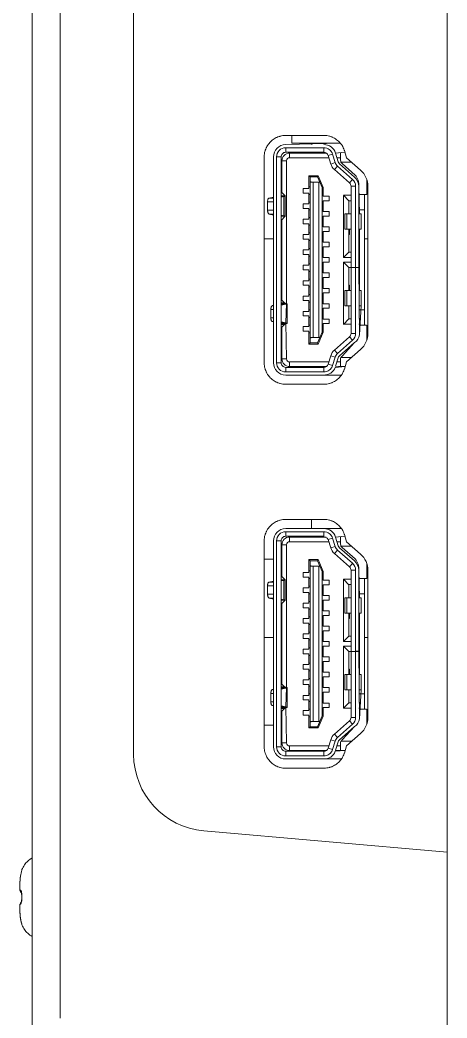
# Model space of a CAD drawing. Extents: x -382 to 1420, y -377 to 265.
# Drawn here: x -360.875 to -359.781, y -16.95 to -14.392 of the extents above; entities that cross this region are included whole.
import ezdxf

# ---------------------------------------------------------------- set-up
doc = ezdxf.new("R2010")
doc.units = 0
doc.header["$MEASUREMENT"] = 0
doc.layers.add('PDF_レイヤー 1', color=7, linetype='CONTINUOUS')

msp = doc.modelspace()

# ---------------------------------------------------------------- linework, layer by layer
at = {"layer": 'PDF_レイヤー 1', "lineweight": 0}
for points in [[(-360.8436, -2.02815), (-360.8436, -25.70896)], [(-360.84365, -5.78133), (-360.77172, -5.78133), (-360.77172, -16.9502)], [(-360.24917, -14.74307), (-360.24917, -14.74196), (-360.24903, -14.73849), (-360.24861, -14.73529), (-360.24805, -14.7321), (-360.24736, -14.72905), (-360.24694, -14.72752), (-360.24639, -14.72599), (-360.24542, -14.72307), (-360.24417, -14.72002), (-360.24361, -14.71905), (-360.24208, -14.71599), (-360.24042, -14.71335), (-360.23861, -14.71071), (-360.23667, -14.70821), (-360.23458, -14.70571), (-360.23236, -14.70335), (-360.23139, -14.70252), (-360.22889, -14.70044), (-360.22639, -14.69849), (-360.22375, -14.69655), (-360.22097, -14.69502), (-360.2182, -14.69349), (-360.21709, -14.69294), (-360.21417, -14.69169), (-360.21111, -14.69072), (-360.20959, -14.6903), (-360.20806, -14.68974), (-360.205, -14.68905), (-360.20181, -14.68849), (-360.19861, -14.68822), (-360.19528, -14.68794), (-360.19403, -14.68794), (-360.09654, -14.68794)], [(-360.12812, -14.7076), (-360.12812, -14.71149)], [(-360.1842, -14.74503), (-360.1842, -14.73323), (-360.09004, -14.73323)], [(-360.16453, -14.73323), (-360.16453, -14.73114)], [(-360.14094, -14.7312), (-360.14094, -14.73328)], [(-360.11396, -14.73323), (-360.11396, -14.73114)], [(-360.05353, -14.73323), (-360.05353, -14.75142)], [(-360.19403, -15.32556), (-360.19528, -15.32556), (-360.19861, -15.32556), (-360.20181, -15.32515), (-360.205, -15.32459), (-360.20806, -15.3239), (-360.20959, -15.32348), (-360.21111, -15.32306), (-360.21417, -15.32195), (-360.21709, -15.32056), (-360.2182, -15.32001), (-360.22097, -15.31862), (-360.22375, -15.31695), (-360.22639, -15.31515), (-360.22889, -15.31334), (-360.23139, -15.31112), (-360.23375, -15.3089), (-360.23458, -15.30792), (-360.23667, -15.30556), (-360.23861, -15.30293), (-360.24042, -15.30029), (-360.24208, -15.29751), (-360.24361, -15.29473), (-360.24417, -15.29362), (-360.24542, -15.2907), (-360.24639, -15.28765), (-360.24694, -15.28612), (-360.24736, -15.28459), (-360.24805, -15.2814), (-360.24861, -15.27834), (-360.24903, -15.27501), (-360.24917, -15.27182), (-360.24917, -15.27057), (-360.24917, -14.74311)], [(-360.20393, -14.83454), (-360.20393, -14.75288)], [(-360.0835, -14.74503), (-360.18419, -14.74503)], [(-360.07395, -14.73607), (-360.08519, -14.73954)], [(-360.05353, -14.74503), (-360.06297, -14.74503)], [(-360.05217, -14.75683), (-360.02495, -14.75683)], [(-360.06926, -14.77554), (-360.0308, -14.80943)], [(-360.20393, -14.80212), (-360.20588, -14.80212)], [(-360.13483, -14.79119), (-360.13483, -14.82397), (-360.14969, -14.82397)], [(-360.13163, -14.79419), (-360.13483, -14.79114), (-360.11066, -14.79114)], [(-360.12379, -14.80796), (-360.12434, -14.80796), (-360.12518, -14.80796), (-360.12601, -14.80796), (-360.12684, -14.80782), (-360.12768, -14.80768), (-360.12851, -14.8074), (-360.12948, -14.80712), (-360.13018, -14.80684), (-360.13087, -14.80643), (-360.13129, -14.80601), (-360.13156, -14.80559), (-360.1317, -14.80518)], [(-360.1128, -14.79426), (-360.13169, -14.79426)], [(-360.13165, -14.79419), (-360.13165, -15.21943), (-360.11276, -15.21943)], [(-360.12379, -15.20556), (-360.12379, -14.80796), (-360.10893, -14.80796)], [(-360.10886, -14.808), (-360.10886, -15.2056), (-360.12372, -15.2056)], [(-360.11069, -14.79114), (-360.11277, -14.79419)], [(-360.10093, -15.19189), (-360.10093, -14.82179), (-360.11273, -14.79429)], [(-360.11072, -14.79111), (-360.0978, -14.82111), (-360.10086, -14.8218)], [(-360.10886, -14.80796), (-360.10691, -14.80796)], [(-360.03074, -14.80946), (-360.02296, -14.80057)], [(-359.98661, -14.80082), (-359.98661, -14.83956), (-360.00508, -14.83956)], [(-360.19566, -14.84308), (-360.20579, -14.83252)], [(-360.14976, -14.82397), (-360.14976, -14.83577)], [(-360.14976, -14.83576), (-360.1349, -14.83576)], [(-360.13483, -14.8358), (-360.13483, -14.8633), (-360.14969, -14.8633)], [(-360.13483, -14.8199), (-360.13163, -14.8199)], [(-360.0978, -14.84363), (-360.0978, -14.82113)], [(-360.01495, -15.02535), (-360.01495, -14.81829)], [(-360.22557, -14.85841), (-360.24057, -14.85841)], [(-360.24056, -14.85841), (-360.24056, -14.87966)], [(-360.2405, -14.85837), (-360.2405, -14.85726), (-360.24036, -14.85628), (-360.24036, -14.85517), (-360.24008, -14.85406), (-360.23981, -14.85295), (-360.23953, -14.85184), (-360.23953, -14.8517), (-360.23897, -14.85059), (-360.23842, -14.84976), (-360.23786, -14.8492), (-360.23731, -14.84878), (-360.23675, -14.84851), (-360.2255, -14.84851)], [(-360.22557, -14.8462), (-360.23682, -14.84856)], [(-360.19543, -14.84319), (-360.19557, -14.84347), (-360.19571, -14.84347), (-360.19613, -14.84374), (-360.19641, -14.84374), (-360.19682, -14.84388), (-360.1971, -14.84402), (-360.19752, -14.84402), (-360.19793, -14.84416), (-360.19835, -14.84416), (-360.19877, -14.8443), (-360.19918, -14.8443), (-360.20585, -14.8443)], [(-360.19918, -14.84437), (-360.19918, -14.89381), (-360.20585, -14.89228)], [(-360.20584, -14.84308), (-360.1957, -14.84308)], [(-360.20584, -14.8458), (-360.19917, -14.84427)], [(-360.19546, -14.89474), (-360.19546, -14.84322), (-360.1956, -14.84308)], [(-360.14976, -14.8633), (-360.14976, -14.8751)], [(-360.13165, -14.83956), (-360.13484, -14.83956)], [(-360.13483, -14.85923), (-360.13163, -14.85923)], [(-360.10093, -14.83956), (-360.09787, -14.83956)], [(-360.0978, -14.85923), (-360.10086, -14.85923)], [(-360.08282, -14.84363), (-360.09782, -14.84363)], [(-360.0978, -14.85542), (-360.08281, -14.85542)], [(-360.0978, -14.88296), (-360.0978, -14.85546)], [(-360.08282, -14.85542), (-360.08282, -14.84362)], [(-360.03266, -14.8552), (-360.04641, -14.84145), (-360.02669, -14.84145)], [(-360.04641, -14.84152), (-360.04641, -15.00081), (-360.02669, -15.00081)], [(-360.03264, -14.85516), (-360.03264, -14.88877)], [(-360.02674, -14.85516), (-360.03257, -14.85516)], [(-360.00708, -14.84145), (-360.00513, -14.84145)], [(-360.00512, -14.85516), (-360.00706, -14.85516)], [(-359.99209, -15.17413), (-359.99209, -14.83958)], [(-360.23681, -14.88942), (-360.23736, -14.88928), (-360.23792, -14.88886), (-360.23847, -14.88831), (-360.23889, -14.88748), (-360.23944, -14.88636), (-360.23986, -14.88525), (-360.24014, -14.88414), (-360.24028, -14.88303), (-360.24042, -14.88206), (-360.24056, -14.88109), (-360.24056, -14.87998), (-360.24056, -14.8797), (-360.22556, -14.8797)], [(-360.14976, -14.87509), (-360.1349, -14.87509)], [(-360.13483, -14.87513), (-360.13483, -14.90263), (-360.14969, -14.90263)], [(-360.13165, -14.87889), (-360.13484, -14.87889)], [(-360.10093, -14.87889), (-360.09787, -14.87889)], [(-360.08282, -14.88296), (-360.09782, -14.88296)], [(-360.08282, -14.89475), (-360.08282, -14.88295)], [(-360.04248, -14.88882), (-360.04248, -14.92813), (-360.02678, -14.92813)], [(-360.02674, -14.88878), (-360.04243, -14.88878)], [(-360.03753, -14.88878), (-360.03753, -14.92808)], [(-360.00105, -14.92808), (-360.00105, -14.88878), (-360.00702, -14.88878)], [(-359.99209, -14.87889), (-360.00515, -14.87889)], [(-360.22557, -14.88946), (-360.23682, -14.88946)], [(-360.23675, -14.88946), (-360.2255, -14.89196)], [(-360.20584, -14.89381), (-360.19917, -14.89381)], [(-360.20584, -14.90845), (-360.20389, -14.90845)], [(-360.19552, -14.89475), (-360.19566, -14.89503), (-360.20579, -14.89503)], [(-360.20577, -14.9056), (-360.19563, -14.89504)], [(-360.20393, -14.90357), (-360.20393, -15.11008)], [(-360.19546, -14.89475), (-360.19546, -14.89461), (-360.19574, -14.89448), (-360.19602, -14.89434), (-360.19643, -14.8942), (-360.19685, -14.8942), (-360.19727, -14.89406), (-360.19768, -14.89392), (-360.1981, -14.89392), (-360.19838, -14.89392), (-360.1988, -14.89378), (-360.19921, -14.89378)], [(-360.14976, -14.90263), (-360.14976, -14.91457)], [(-360.13483, -14.89856), (-360.13163, -14.89856)], [(-360.0978, -14.89856), (-360.10086, -14.89856)], [(-360.0978, -14.89475), (-360.08281, -14.89475)], [(-360.0978, -14.92242), (-360.0978, -14.89478)], [(-360.14976, -14.91456), (-360.1349, -14.91456)], [(-360.13483, -14.91458), (-360.13483, -14.94208), (-360.14969, -14.94208)], [(-360.13165, -14.91822), (-360.13484, -14.91822)], [(-360.13483, -14.93789), (-360.13163, -14.93789)], [(-360.10093, -14.91822), (-360.09787, -14.91822)], [(-360.0978, -14.93789), (-360.10086, -14.93789)], [(-360.08282, -14.93422), (-360.08282, -14.92242), (-360.09782, -14.92242)], [(-360.0978, -14.93422), (-360.08281, -14.93422)], [(-360.0978, -14.96175), (-360.0978, -14.93425)], [(-360.03264, -14.92813), (-360.03264, -14.98715)], [(-360.03067, -14.94182), (-360.03067, -14.92807)], [(-360.00708, -14.92813), (-360.0011, -14.92813)], [(-360.00512, -14.92813), (-360.00512, -15.08561)], [(-360.24917, -14.95266), (-360.22556, -14.95266)], [(-360.20584, -14.95266), (-360.20389, -14.95266)], [(-360.14976, -14.94208), (-360.14976, -14.95389), (-360.1349, -14.95389)], [(-360.13483, -14.95391), (-360.13483, -14.98141), (-360.14969, -14.98141)], [(-360.13165, -14.95755), (-360.13484, -14.95755)], [(-360.10093, -14.95755), (-360.09787, -14.95755)], [(-360.08282, -14.97355), (-360.08282, -14.96175), (-360.09782, -14.96175)], [(-360.03264, -14.94182), (-360.0307, -14.94182)], [(-359.99209, -14.95266), (-359.98348, -14.95266)], [(-360.14976, -14.98141), (-360.14976, -14.99322), (-360.1349, -14.99322)], [(-360.13483, -14.97734), (-360.13163, -14.97734)], [(-360.0978, -14.97734), (-360.10086, -14.97734)], [(-360.0978, -14.97355), (-360.08281, -14.97355)], [(-360.0978, -15.00108), (-360.0978, -14.97358)], [(-360.03264, -14.98712), (-360.04639, -15.00087)], [(-360.02674, -14.98712), (-360.03257, -14.98712)], [(-360.00512, -14.98712), (-360.00706, -14.98712)], [(-360.13483, -14.99324), (-360.13483, -15.02074), (-360.14969, -15.02074)], [(-360.13165, -14.99701), (-360.13484, -14.99701)], [(-360.13483, -15.01667), (-360.13163, -15.01667)], [(-360.10093, -14.99701), (-360.09787, -14.99701)], [(-360.0978, -15.01667), (-360.10086, -15.01667)], [(-360.08282, -15.01288), (-360.08282, -15.00108), (-360.09782, -15.00108)], [(-360.0978, -15.01288), (-360.08281, -15.01288)], [(-360.0978, -15.04041), (-360.0978, -15.01291)], [(-360.03266, -15.02649), (-360.04641, -15.0126), (-360.02669, -15.0126)], [(-360.04641, -15.01267), (-360.04641, -15.1721), (-360.02669, -15.1721)], [(-360.00708, -15.00081), (-360.00513, -15.00081)], [(-360.00708, -15.0126), (-360.00513, -15.0126)], [(-360.14976, -15.02074), (-360.14976, -15.03255), (-360.1349, -15.03255)], [(-360.13483, -15.03257), (-360.13483, -15.06021), (-360.14969, -15.06021)], [(-360.13165, -15.03634), (-360.13484, -15.03634)], [(-360.10093, -15.03634), (-360.09787, -15.03634)], [(-360.08282, -15.05235), (-360.08282, -15.04041), (-360.09782, -15.04041)], [(-360.03264, -15.08557), (-360.03264, -15.02641)], [(-360.03257, -15.02645), (-360.02674, -15.02645), (-360.00702, -15.02645)], [(-360.01495, -15.02645), (-360.01495, -15.19532)], [(-360.00512, -15.02645), (-360.00706, -15.02645)], [(-360.14976, -15.06021), (-360.14976, -15.07202), (-360.1349, -15.07202)], [(-360.13483, -15.056), (-360.13163, -15.056)], [(-360.0978, -15.056), (-360.10086, -15.056)], [(-360.0978, -15.05235), (-360.08281, -15.05235)], [(-360.0978, -15.07988), (-360.0978, -15.05238)], [(-360.13483, -15.07204), (-360.13483, -15.09954), (-360.14969, -15.09954)], [(-360.13165, -15.07568), (-360.13484, -15.07568)], [(-360.10093, -15.07568), (-360.09787, -15.07568)], [(-360.08282, -15.09168), (-360.08282, -15.07988), (-360.09782, -15.07988)], [(-360.0978, -15.09168), (-360.08281, -15.09168)], [(-360.0978, -15.11921), (-360.0978, -15.09171)], [(-360.04248, -15.0856), (-360.04248, -15.1249), (-360.02678, -15.1249)], [(-360.02674, -15.08557), (-360.04243, -15.08557)], [(-360.03753, -15.08557), (-360.03753, -15.12487)], [(-360.03067, -15.07174), (-360.03262, -15.07174)], [(-360.03067, -15.08557), (-360.03067, -15.07168)], [(-360.00105, -15.08557), (-360.00702, -15.08557)], [(-360.20577, -15.10815), (-360.1973, -15.1169), (-360.20591, -15.1169)], [(-360.20393, -15.10523), (-360.20588, -15.10523)], [(-360.20584, -15.11852), (-360.19403, -15.11852)], [(-360.20584, -15.1188), (-360.19278, -15.1188)], [(-360.19396, -15.11852), (-360.19396, -15.11839), (-360.19438, -15.11839), (-360.19466, -15.11825), (-360.19507, -15.11811), (-360.19535, -15.11797), (-360.19577, -15.11783), (-360.19618, -15.11769), (-360.19646, -15.11755), (-360.19674, -15.11741), (-360.19702, -15.11714), (-360.1973, -15.11686)], [(-360.19281, -15.1188), (-360.19392, -15.11852)], [(-360.1928, -15.11879), (-360.19266, -15.11879), (-360.19238, -15.11879), (-360.1921, -15.11893), (-360.19182, -15.11893), (-360.19168, -15.11907), (-360.19141, -15.11907), (-360.19113, -15.11921), (-360.19099, -15.11921), (-360.19071, -15.11921), (-360.19057, -15.11934), (-360.19043, -15.11962), (-360.19043, -15.16962)], [(-360.14976, -15.09954), (-360.14976, -15.11134), (-360.1349, -15.11134)], [(-360.13483, -15.11137), (-360.13483, -15.13887), (-360.14969, -15.13887)], [(-360.13165, -15.11501), (-360.13484, -15.11501)], [(-360.13483, -15.09535), (-360.13163, -15.09535)], [(-360.10093, -15.11501), (-360.09787, -15.11501)], [(-360.0978, -15.09535), (-360.10086, -15.09535)], [(-360.08282, -15.13101), (-360.08282, -15.11921), (-360.09782, -15.11921)], [(-360.22557, -15.13386), (-360.2321, -15.13386)], [(-360.23207, -15.13386), (-360.23207, -15.15524)], [(-360.23203, -15.13382), (-360.23203, -15.1327), (-360.23203, -15.13187), (-360.23189, -15.13076), (-360.23161, -15.12965), (-360.23133, -15.12854), (-360.23106, -15.12743), (-360.23106, -15.12715), (-360.2305, -15.12618), (-360.22995, -15.12534), (-360.22939, -15.12479), (-360.22883, -15.12437), (-360.22828, -15.12409), (-360.2255, -15.12409)], [(-360.22557, -15.12355), (-360.22835, -15.12411)], [(-360.19042, -15.11959), (-360.19056, -15.11973), (-360.1907, -15.11987), (-360.19112, -15.12001), (-360.19139, -15.12015), (-360.19181, -15.12015), (-360.19209, -15.12029), (-360.1925, -15.12029), (-360.19292, -15.12043), (-360.19334, -15.12043), (-360.19375, -15.12057), (-360.19417, -15.12057), (-360.20584, -15.12057)], [(-360.20584, -15.12314), (-360.19417, -15.1205)], [(-360.14976, -15.13887), (-360.14976, -15.15067), (-360.1349, -15.15067)], [(-360.13483, -15.1348), (-360.13163, -15.1348)], [(-360.0978, -15.1348), (-360.10086, -15.1348)], [(-360.0978, -15.13101), (-360.08281, -15.13101)], [(-360.0978, -15.15854), (-360.0978, -15.13104)], [(-360.03264, -15.1249), (-360.03264, -15.15823)], [(-360.00708, -15.1249), (-360.0011, -15.1249)], [(-360.00512, -15.1348), (-359.99206, -15.1348)], [(-360.22832, -15.16501), (-360.22888, -15.16487), (-360.22943, -15.16445), (-360.22999, -15.1639), (-360.23054, -15.16306), (-360.23096, -15.16195), (-360.23138, -15.16084), (-360.23165, -15.15973), (-360.23193, -15.15862), (-360.23207, -15.15765), (-360.23207, -15.15654), (-360.23207, -15.15542), (-360.23207, -15.15529), (-360.22554, -15.15529)], [(-360.22557, -15.16505), (-360.22835, -15.16505)], [(-360.22828, -15.16505), (-360.2255, -15.16574)], [(-360.19045, -15.16965), (-360.19059, -15.16978), (-360.19073, -15.16992), (-360.191, -15.17006), (-360.19128, -15.17006), (-360.19156, -15.1702), (-360.19184, -15.1702), (-360.19212, -15.17034), (-360.19239, -15.17034), (-360.19253, -15.17034), (-360.19281, -15.17048), (-360.20586, -15.17048)], [(-360.20584, -15.16858), (-360.19417, -15.16858), (-360.20584, -15.16608)], [(-360.13483, -15.15072), (-360.13483, -15.17808), (-360.14969, -15.17808)], [(-360.13165, -15.15447), (-360.13484, -15.15447)], [(-360.10093, -15.15447), (-360.09787, -15.15447)], [(-360.0978, -15.17037), (-360.0978, -15.19245), (-360.10086, -15.19189)], [(-360.08282, -15.17034), (-360.08282, -15.15854), (-360.09782, -15.15854)], [(-360.0978, -15.17034), (-360.08281, -15.17034)], [(-360.04639, -15.17216), (-360.03264, -15.15827), (-360.02681, -15.15827)], [(-360.00708, -15.15827), (-360.00513, -15.15827)], [(-360.20584, -15.17224), (-360.19723, -15.17224)], [(-360.19285, -15.17046), (-360.19396, -15.17074), (-360.20577, -15.17074)], [(-360.14976, -15.17808), (-360.14976, -15.18988)], [(-360.14976, -15.18987), (-360.1349, -15.18987)], [(-360.13165, -15.1938), (-360.13484, -15.1938)], [(-360.13483, -15.17413), (-360.13163, -15.17413)], [(-360.13163, -15.2195), (-360.13483, -15.22256), (-360.13483, -15.18992)], [(-360.1128, -15.21943), (-360.101, -15.19193)], [(-360.11069, -15.22256), (-360.09778, -15.19242)], [(-360.0978, -15.17413), (-360.10086, -15.17413)], [(-360.00708, -15.1721), (-360.00513, -15.1721)], [(-360.00512, -15.17413), (-359.98665, -15.17413)], [(-359.98661, -15.21292), (-359.98661, -15.17417)], [(-360.20584, -15.21157), (-360.20389, -15.21157)], [(-360.11277, -15.2195), (-360.11069, -15.22256), (-360.13486, -15.22256)], [(-360.12379, -15.2056), (-360.12434, -15.2056), (-360.12518, -15.2056), (-360.12601, -15.20574), (-360.12684, -15.20574), (-360.12768, -15.20588), (-360.12851, -15.20616), (-360.12948, -15.20643), (-360.13018, -15.20671), (-360.13087, -15.20713), (-360.13129, -15.20754), (-360.13156, -15.20796), (-360.1317, -15.20838)], [(-360.1842, -15.28047), (-360.1842, -15.26866), (-360.08351, -15.26866)], [(-360.06296, -15.26866), (-360.05352, -15.26866)], [(-360.05353, -15.26229), (-360.05353, -15.28048)], [(-360.02491, -15.25686), (-360.05213, -15.25686)], [(-360.04384, -15.28684), (-360.03814, -15.26837)], [(-360.04389, -15.28688), (-360.04431, -15.288), (-360.04542, -15.29119), (-360.04667, -15.29411), (-360.0482, -15.29702), (-360.04973, -15.2998), (-360.05056, -15.30105), (-360.05153, -15.30244), (-360.05347, -15.30508), (-360.05445, -15.30605), (-360.05653, -15.30855), (-360.05889, -15.31091), (-360.06125, -15.31299), (-360.06375, -15.31494), (-360.06639, -15.31674), (-360.06917, -15.31841), (-360.07195, -15.31994), (-360.07486, -15.32133), (-360.07625, -15.32188), (-360.07917, -15.32285), (-360.08083, -15.32341), (-360.08222, -15.32383), (-360.08542, -15.32452), (-360.08847, -15.32508), (-360.0918, -15.32549), (-360.09514, -15.32563), (-360.09653, -15.32563), (-360.19402, -15.32563)], [(-360.16453, -15.28236), (-360.16453, -15.28041)], [(-360.14094, -15.28236), (-360.14094, -15.28041)], [(-360.11396, -15.28236), (-360.11396, -15.28041)], [(-360.10018, -15.28047), (-360.10018, -15.28241)], [(-360.24917, -15.72714), (-360.24917, -15.72603), (-360.24903, -15.72269), (-360.24861, -15.7195), (-360.24805, -15.71631), (-360.24736, -15.71325), (-360.24694, -15.71172), (-360.24639, -15.71019), (-360.24542, -15.70714), (-360.24417, -15.70422), (-360.24361, -15.70311), (-360.24208, -15.7002), (-360.24042, -15.69756), (-360.23861, -15.69478), (-360.23667, -15.69242), (-360.23458, -15.68992), (-360.23236, -15.68756), (-360.23139, -15.68659), (-360.22889, -15.68464), (-360.22639, -15.68256), (-360.22375, -15.68075), (-360.22097, -15.67923), (-360.2182, -15.6777), (-360.21709, -15.67714), (-360.21417, -15.67589), (-360.21111, -15.67492), (-360.20959, -15.67436), (-360.20806, -15.67395), (-360.205, -15.67325), (-360.20181, -15.6727), (-360.19861, -15.67228), (-360.19528, -15.67214), (-360.19403, -15.67214), (-360.09654, -15.67214)], [(-360.12812, -15.67214), (-360.12812, -15.69575)], [(-360.19403, -16.30977), (-360.19528, -16.30977), (-360.19861, -16.30977), (-360.20181, -16.30935), (-360.205, -16.30879), (-360.20806, -16.3081), (-360.20959, -16.30768), (-360.21111, -16.30713), (-360.21417, -16.30602), (-360.21709, -16.30477), (-360.2182, -16.30421), (-360.22097, -16.30282), (-360.22375, -16.30116), (-360.22639, -16.29935), (-360.22889, -16.29741), (-360.23139, -16.29532), (-360.23375, -16.29296), (-360.23458, -16.29213), (-360.23667, -16.28963), (-360.23861, -16.28713), (-360.24042, -16.28449), (-360.24208, -16.28171), (-360.24361, -16.27894), (-360.24417, -16.27769), (-360.24542, -16.27491), (-360.24639, -16.27171), (-360.24694, -16.27019), (-360.24736, -16.2688), (-360.24805, -16.2656), (-360.24861, -16.26255), (-360.24903, -16.25922), (-360.24917, -16.25602), (-360.24917, -16.25477), (-360.24917, -15.72718)], [(-360.1842, -15.72923), (-360.1842, -15.71743), (-360.09004, -15.71743)], [(-360.0835, -15.72923), (-360.18419, -15.72923)], [(-360.16453, -15.71743), (-360.16453, -15.71535)], [(-360.14094, -15.7154), (-360.14094, -15.71749)], [(-360.11396, -15.71743), (-360.11396, -15.71535)], [(-360.05353, -15.72923), (-360.06297, -15.72923)], [(-360.05353, -15.71743), (-360.05353, -15.73562)], [(-360.20393, -15.81862), (-360.20393, -15.73709)], [(-360.05217, -15.74104), (-360.02495, -15.74104)], [(-360.24917, -15.7744), (-360.22556, -15.7744)], [(-360.20584, -15.7744), (-360.20389, -15.7744)], [(-360.13483, -15.77526), (-360.13483, -15.80817), (-360.14969, -15.80817)], [(-360.13163, -15.77841), (-360.13483, -15.77522), (-360.11066, -15.77522)], [(-360.1128, -15.77847), (-360.13169, -15.77847)], [(-360.13165, -15.7784), (-360.13165, -16.2035), (-360.11276, -16.2035)], [(-360.11069, -15.77522), (-360.11277, -15.77841)], [(-360.10093, -16.17596), (-360.10093, -15.80599), (-360.11273, -15.77849)], [(-360.11072, -15.77519), (-360.0978, -15.80532), (-360.10086, -15.80602)], [(-360.20393, -15.78633), (-360.20588, -15.78633)], [(-360.14976, -15.80817), (-360.14976, -15.81998)], [(-360.13483, -15.80396), (-360.13163, -15.80396)], [(-360.12379, -15.79216), (-360.12434, -15.79216), (-360.12518, -15.79216), (-360.12601, -15.79216), (-360.12684, -15.79202), (-360.12768, -15.79188), (-360.12851, -15.7916), (-360.12948, -15.79133), (-360.13018, -15.79105), (-360.13087, -15.79063), (-360.13129, -15.79022), (-360.13156, -15.7898), (-360.1317, -15.78938)], [(-360.12379, -16.18976), (-360.12379, -15.79216), (-360.10893, -15.79216)], [(-360.10886, -15.7922), (-360.10886, -16.1898), (-360.12372, -16.1898)], [(-360.0978, -15.82784), (-360.0978, -15.80534)], [(-360.01495, -16.00943), (-360.01495, -15.80251)], [(-359.98661, -15.78502), (-359.98661, -15.82363), (-360.00508, -15.82363)], [(-360.2405, -15.84243), (-360.2405, -15.84132), (-360.24036, -15.84035), (-360.24036, -15.83938), (-360.24008, -15.83827), (-360.23981, -15.83716), (-360.23953, -15.83604), (-360.23953, -15.83577), (-360.23897, -15.83479), (-360.23842, -15.83396), (-360.23786, -15.83327), (-360.23731, -15.83299), (-360.23675, -15.83271), (-360.2255, -15.83271)], [(-360.22557, -15.83027), (-360.23682, -15.83277)], [(-360.19543, -15.82739), (-360.19557, -15.82753), (-360.19571, -15.82767), (-360.19613, -15.82781), (-360.19641, -15.82795), (-360.19682, -15.82809), (-360.1971, -15.82809), (-360.19752, -15.82823), (-360.19793, -15.82823), (-360.19835, -15.82836), (-360.19877, -15.82836), (-360.19918, -15.8285), (-360.20585, -15.8285)], [(-360.19918, -15.82857), (-360.19918, -15.87787), (-360.20585, -15.87649)], [(-360.20584, -15.8273), (-360.1957, -15.8273)], [(-360.20584, -15.82986), (-360.19917, -15.82848)], [(-360.19566, -15.8273), (-360.20579, -15.81674)], [(-360.19546, -15.87894), (-360.19546, -15.82742), (-360.1956, -15.82728)], [(-360.14976, -15.81996), (-360.1349, -15.81996)], [(-360.13483, -15.82), (-360.13483, -15.8475), (-360.14969, -15.8475)], [(-360.13165, -15.82363), (-360.13484, -15.82363)], [(-360.10093, -15.82363), (-360.09787, -15.82363)], [(-360.08282, -15.82784), (-360.09782, -15.82784)], [(-360.08282, -15.83963), (-360.08282, -15.82782)], [(-360.03266, -15.83942), (-360.04641, -15.82553), (-360.02669, -15.82553)], [(-360.04641, -15.82559), (-360.04641, -15.98502), (-360.02669, -15.98502)], [(-360.00708, -15.82553), (-360.00513, -15.82553)], [(-359.99209, -16.15834), (-359.99209, -15.82364)], [(-360.22557, -15.84247), (-360.24057, -15.84247)], [(-360.24056, -15.84247), (-360.24056, -15.86386)], [(-360.14976, -15.8475), (-360.14976, -15.85931)], [(-360.14976, -15.85929), (-360.1349, -15.85929)], [(-360.13483, -15.85933), (-360.13483, -15.88683), (-360.14969, -15.88683)], [(-360.13483, -15.84329), (-360.13163, -15.84329)], [(-360.0978, -15.84329), (-360.10086, -15.84329)], [(-360.0978, -15.83963), (-360.08281, -15.83963)], [(-360.0978, -15.86717), (-360.0978, -15.83967)], [(-360.03264, -15.83936), (-360.03264, -15.87283)], [(-360.02674, -15.83936), (-360.03257, -15.83936)], [(-360.00512, -15.83936), (-360.00706, -15.83936)], [(-360.23681, -15.87362), (-360.23736, -15.87349), (-360.23792, -15.87307), (-360.23847, -15.87251), (-360.23889, -15.87168), (-360.23944, -15.87057), (-360.23986, -15.86946), (-360.24014, -15.86835), (-360.24028, -15.86724), (-360.24042, -15.86626), (-360.24056, -15.86515), (-360.24056, -15.86404), (-360.24056, -15.8639), (-360.22556, -15.8639)], [(-360.22557, -15.87367), (-360.23682, -15.87367)], [(-360.23675, -15.87367), (-360.2255, -15.87617)], [(-360.20584, -15.87787), (-360.19917, -15.87787)], [(-360.19552, -15.87896), (-360.19566, -15.8791), (-360.20579, -15.8791)], [(-360.20577, -15.88968), (-360.19563, -15.87912)], [(-360.19546, -15.87896), (-360.19546, -15.87882), (-360.19574, -15.87868), (-360.19602, -15.87854), (-360.19643, -15.8784), (-360.19685, -15.87826), (-360.19727, -15.87826), (-360.19768, -15.87812), (-360.1981, -15.87812), (-360.19838, -15.87799), (-360.1988, -15.87799), (-360.19921, -15.87785)], [(-360.13165, -15.8631), (-360.13484, -15.8631)], [(-360.13483, -15.88276), (-360.13163, -15.88276)], [(-360.10093, -15.8631), (-360.09787, -15.8631)], [(-360.0978, -15.88276), (-360.10086, -15.88276)], [(-360.08282, -15.86717), (-360.09782, -15.86717)], [(-360.0978, -15.87896), (-360.08281, -15.87896)], [(-360.0978, -15.9065), (-360.0978, -15.879)], [(-360.08282, -15.87896), (-360.08282, -15.86715)], [(-360.04248, -15.87289), (-360.04248, -15.91219), (-360.02678, -15.91219)], [(-360.02674, -15.87286), (-360.04243, -15.87286)], [(-360.03753, -15.87286), (-360.03753, -15.91216)], [(-360.00105, -15.91216), (-360.00105, -15.87286), (-360.00702, -15.87286)], [(-359.99209, -15.8631), (-360.00515, -15.8631)], [(-360.20584, -15.89253), (-360.20389, -15.89253)], [(-360.20393, -15.88778), (-360.20393, -16.09415)], [(-360.14976, -15.88683), (-360.14976, -15.89864)], [(-360.14976, -15.89862), (-360.1349, -15.89862)], [(-360.13483, -15.89866), (-360.13483, -15.9263), (-360.14969, -15.9263)], [(-360.13165, -15.90243), (-360.13484, -15.90243)], [(-360.10093, -15.90243), (-360.09787, -15.90243)], [(-360.08282, -15.9065), (-360.09782, -15.9065)], [(-360.08282, -15.91829), (-360.08282, -15.90648)], [(-360.03264, -15.91219), (-360.03264, -15.97121)], [(-360.03067, -15.92602), (-360.03067, -15.91213)], [(-360.00708, -15.91219), (-360.0011, -15.91219)], [(-360.00512, -15.91219), (-360.00512, -16.06982)], [(-360.14976, -15.9263), (-360.14976, -15.9381)], [(-360.13483, -15.92209), (-360.13163, -15.92209)], [(-360.0978, -15.92209), (-360.10086, -15.92209)], [(-360.0978, -15.91829), (-360.08281, -15.91829)], [(-360.0978, -15.94597), (-360.0978, -15.91833)], [(-360.03264, -15.92602), (-360.0307, -15.92602)], [(-360.14976, -15.93809), (-360.1349, -15.93809)], [(-360.13483, -15.93813), (-360.13483, -15.96563), (-360.14969, -15.96563)], [(-360.13165, -15.94176), (-360.13484, -15.94176)], [(-360.13483, -15.96142), (-360.13163, -15.96142)], [(-360.10093, -15.94176), (-360.09787, -15.94176)], [(-360.0978, -15.96142), (-360.10086, -15.96142)], [(-360.08282, -15.94597), (-360.09782, -15.94597)], [(-360.0978, -15.95776), (-360.08281, -15.95776)], [(-360.0978, -15.9853), (-360.0978, -15.9578)], [(-360.08282, -15.95776), (-360.08282, -15.94595)], [(-360.22557, -15.97457), (-360.24918, -15.97457)], [(-360.20393, -15.97457), (-360.20588, -15.97457)], [(-360.14976, -15.96563), (-360.14976, -15.97743)], [(-360.14976, -15.97742), (-360.1349, -15.97742)], [(-360.13483, -15.97746), (-360.13483, -16.00496), (-360.14969, -16.00496)], [(-360.13165, -15.98109), (-360.13484, -15.98109)], [(-360.10093, -15.98109), (-360.09787, -15.98109)], [(-360.08282, -15.9853), (-360.09782, -15.9853)], [(-360.08282, -15.99709), (-360.08282, -15.98528)], [(-360.03264, -15.97119), (-360.04639, -15.98507)], [(-360.02674, -15.97119), (-360.03257, -15.97119)], [(-360.00708, -15.98502), (-360.00513, -15.98502)], [(-360.00512, -15.97119), (-360.00706, -15.97119)], [(-359.98341, -15.97457), (-359.99202, -15.97457)], [(-360.14976, -16.00496), (-360.14976, -16.01676)], [(-360.13483, -16.00089), (-360.13163, -16.00089)], [(-360.0978, -16.00089), (-360.10086, -16.00089)], [(-360.0978, -15.99709), (-360.08281, -15.99709)], [(-360.0978, -16.02462), (-360.0978, -15.99713)], [(-360.03266, -16.01071), (-360.04641, -15.99682), (-360.02669, -15.99682)], [(-360.04641, -15.99688), (-360.04641, -16.15631), (-360.02669, -16.15631)], [(-360.03264, -16.06979), (-360.03264, -16.01063)], [(-360.03257, -16.01065), (-360.02674, -16.01065), (-360.00702, -16.01065)], [(-360.01495, -16.01065), (-360.01495, -16.17953)], [(-360.00708, -15.99682), (-360.00513, -15.99682)], [(-360.00512, -16.01065), (-360.00706, -16.01065)], [(-360.14976, -16.01675), (-360.1349, -16.01675)], [(-360.13483, -16.01679), (-360.13483, -16.04429), (-360.14969, -16.04429)], [(-360.13165, -16.02056), (-360.13484, -16.02056)], [(-360.10093, -16.02056), (-360.09787, -16.02056)], [(-360.08282, -16.02462), (-360.09782, -16.02462)], [(-360.0978, -16.03642), (-360.08281, -16.03642)], [(-360.0978, -16.06395), (-360.0978, -16.03646)], [(-360.08282, -16.03642), (-360.08282, -16.02461)], [(-360.14976, -16.04429), (-360.14976, -16.05609)], [(-360.14976, -16.05608), (-360.1349, -16.05608)], [(-360.13483, -16.05611), (-360.13483, -16.08374), (-360.14969, -16.08374)], [(-360.13165, -16.05989), (-360.13484, -16.05989)], [(-360.13483, -16.04022), (-360.13163, -16.04022)], [(-360.10093, -16.05989), (-360.09787, -16.05989)], [(-360.0978, -16.04022), (-360.10086, -16.04022)], [(-360.08282, -16.06395), (-360.09782, -16.06395)], [(-360.08282, -16.07575), (-360.08282, -16.06394)], [(-360.03067, -16.05594), (-360.03262, -16.05594)], [(-360.03067, -16.06979), (-360.03067, -16.0559)], [(-360.20393, -16.08945), (-360.20588, -16.08945)], [(-360.14976, -16.08374), (-360.14976, -16.09555), (-360.1349, -16.09555)], [(-360.13483, -16.07955), (-360.13163, -16.07955)], [(-360.0978, -16.07955), (-360.10086, -16.07955)], [(-360.0978, -16.07575), (-360.08281, -16.07575)], [(-360.0978, -16.10341), (-360.0978, -16.07577)], [(-360.04248, -16.06982), (-360.04248, -16.10912), (-360.02678, -16.10912)], [(-360.02674, -16.06979), (-360.04243, -16.06979)], [(-360.03753, -16.06979), (-360.03753, -16.10909)], [(-360.00105, -16.06979), (-360.00702, -16.06979)], [(-360.23203, -16.11802), (-360.23203, -16.11691), (-360.23203, -16.11594), (-360.23189, -16.11483), (-360.23161, -16.11385), (-360.23133, -16.11274), (-360.23106, -16.11163), (-360.23106, -16.11135), (-360.2305, -16.11038), (-360.22995, -16.10955), (-360.22939, -16.10885), (-360.22883, -16.10844), (-360.22828, -16.1083), (-360.2255, -16.1083)], [(-360.22557, -16.10776), (-360.22835, -16.10831)], [(-360.20577, -16.09235), (-360.1973, -16.1011), (-360.20591, -16.1011)], [(-360.20584, -16.1026), (-360.19403, -16.1026)], [(-360.20584, -16.10287), (-360.19278, -16.10287)], [(-360.19042, -16.10366), (-360.19056, -16.10394), (-360.1907, -16.10394), (-360.19112, -16.10422), (-360.19139, -16.10422), (-360.19181, -16.10435), (-360.19209, -16.10449), (-360.1925, -16.10449), (-360.19292, -16.10463), (-360.19334, -16.10463), (-360.19375, -16.10477), (-360.19417, -16.10477), (-360.20584, -16.10477)], [(-360.20584, -16.10735), (-360.19417, -16.10472)], [(-360.19396, -16.1026), (-360.19438, -16.10247), (-360.19466, -16.10233), (-360.19507, -16.10233), (-360.19535, -16.10219), (-360.19577, -16.10205), (-360.19618, -16.10191), (-360.19646, -16.10177), (-360.19674, -16.10149), (-360.19702, -16.10135), (-360.1973, -16.10108)], [(-360.19281, -16.10287), (-360.19392, -16.10259)], [(-360.1928, -16.10285), (-360.19266, -16.10299), (-360.19238, -16.10299), (-360.1921, -16.10313), (-360.19182, -16.10313), (-360.19168, -16.10313), (-360.19141, -16.10327), (-360.19113, -16.10327), (-360.19099, -16.10341), (-360.19071, -16.10341), (-360.19057, -16.10355), (-360.19043, -16.10369), (-360.19043, -16.15368)], [(-360.13483, -16.09558), (-360.13483, -16.12307), (-360.14969, -16.12307)], [(-360.13165, -16.09922), (-360.13484, -16.09922)], [(-360.10093, -16.09922), (-360.09787, -16.09922)], [(-360.08282, -16.11521), (-360.08282, -16.10341), (-360.09782, -16.10341)], [(-360.0978, -16.11521), (-360.08281, -16.11521)], [(-360.0978, -16.14274), (-360.0978, -16.11524)], [(-360.03264, -16.10912), (-360.03264, -16.14245)], [(-360.00708, -16.10912), (-360.0011, -16.10912)], [(-360.22557, -16.11806), (-360.2321, -16.11806)], [(-360.23207, -16.11806), (-360.23207, -16.13945)], [(-360.22832, -16.14921), (-360.22888, -16.14893), (-360.22943, -16.14866), (-360.22999, -16.1481), (-360.23054, -16.14727), (-360.23096, -16.14616), (-360.23138, -16.14504), (-360.23165, -16.14393), (-360.23193, -16.14282), (-360.23207, -16.14185), (-360.23207, -16.14074), (-360.23207, -16.13963), (-360.23207, -16.13949), (-360.22554, -16.13949)], [(-360.14976, -16.12307), (-360.14976, -16.13488), (-360.1349, -16.13488)], [(-360.13483, -16.13492), (-360.13483, -16.16228), (-360.14969, -16.16228)], [(-360.13165, -16.13867), (-360.13484, -16.13867)], [(-360.13483, -16.11888), (-360.13163, -16.11888)], [(-360.10093, -16.13867), (-360.09787, -16.13867)], [(-360.0978, -16.11888), (-360.10086, -16.11888)], [(-360.04639, -16.15636), (-360.03264, -16.14248), (-360.02681, -16.14248)], [(-360.00708, -16.14248), (-360.00513, -16.14248)], [(-360.00512, -16.11888), (-359.99206, -16.11888)], [(-360.22557, -16.14925), (-360.22835, -16.14925)], [(-360.22828, -16.14925), (-360.2255, -16.14981)], [(-360.19045, -16.15371), (-360.19059, -16.15399), (-360.19073, -16.15413), (-360.191, -16.15413), (-360.19128, -16.15427), (-360.19156, -16.15427), (-360.19184, -16.15441), (-360.19212, -16.15441), (-360.19239, -16.15454), (-360.19253, -16.15454), (-360.19281, -16.15454), (-360.20586, -16.15454)], [(-360.20584, -16.15278), (-360.19417, -16.15278), (-360.20584, -16.15014)], [(-360.20584, -16.15645), (-360.19723, -16.15645)], [(-360.19285, -16.15453), (-360.19396, -16.15495), (-360.20577, -16.15495)], [(-360.20577, -16.16527), (-360.1973, -16.15652)], [(-360.20393, -16.16335), (-360.20393, -16.24487), (-360.19213, -16.24487)], [(-360.1973, -16.15645), (-360.19716, -16.15617), (-360.19674, -16.15603), (-360.19646, -16.15575), (-360.19618, -16.15561), (-360.19605, -16.15561), (-360.19577, -16.15547), (-360.19535, -16.15534), (-360.19493, -16.1552), (-360.19466, -16.15506), (-360.19438, -16.15492), (-360.19396, -16.15492)], [(-360.19043, -16.15372), (-360.19057, -16.15359), (-360.19071, -16.15345), (-360.19099, -16.15331), (-360.19141, -16.15331), (-360.19141, -16.15317), (-360.19182, -16.15317), (-360.19224, -16.15303), (-360.19266, -16.15303), (-360.19307, -16.15289), (-360.19335, -16.15289), (-360.19377, -16.15275), (-360.19418, -16.15275)], [(-360.14976, -16.16228), (-360.14976, -16.17408)], [(-360.13483, -16.15834), (-360.13163, -16.15834)], [(-360.0978, -16.15457), (-360.0978, -16.17665), (-360.10086, -16.17596)], [(-360.0978, -16.15834), (-360.10086, -16.15834)], [(-360.08282, -16.15454), (-360.08282, -16.14274), (-360.09782, -16.14274)], [(-360.0978, -16.15454), (-360.08281, -16.15454)], [(-360.00708, -16.15631), (-360.00513, -16.15631)], [(-360.00512, -16.15834), (-359.98665, -16.15834)], [(-359.98661, -16.197), (-359.98661, -16.15839)], [(-360.14976, -16.17407), (-360.1349, -16.17407)], [(-360.13165, -16.17801), (-360.13484, -16.17801)], [(-360.13163, -16.20357), (-360.13483, -16.20676), (-360.13483, -16.17413)], [(-360.12379, -16.1898), (-360.12434, -16.1898), (-360.12518, -16.1898), (-360.12601, -16.1898), (-360.12684, -16.18994), (-360.12768, -16.19008), (-360.12851, -16.19036), (-360.12948, -16.19064), (-360.13018, -16.19092), (-360.13087, -16.19133), (-360.13129, -16.19175), (-360.13156, -16.19217), (-360.1317, -16.19258)], [(-360.1128, -16.2035), (-360.101, -16.176)], [(-360.11069, -16.20676), (-360.09778, -16.17663)], [(-360.1069, -16.1898), (-360.10884, -16.1898)], [(-360.24917, -16.19957), (-360.22556, -16.19957)], [(-360.20584, -16.19564), (-360.20389, -16.19564)], [(-360.20584, -16.19957), (-360.20389, -16.19957)], [(-360.11277, -16.20357), (-360.11069, -16.20676), (-360.13486, -16.20676)], [(-360.02491, -16.24094), (-360.05213, -16.24094)], [(-360.1842, -16.26453), (-360.1842, -16.25273), (-360.08351, -16.25273)], [(-360.16453, -16.26656), (-360.16453, -16.26448)], [(-360.14094, -16.26656), (-360.14094, -16.26448)], [(-360.11396, -16.26656), (-360.11396, -16.26448)], [(-360.10018, -16.26453), (-360.10018, -16.26662)], [(-360.06296, -16.25273), (-360.05352, -16.25273)], [(-360.05353, -16.24636), (-360.05353, -16.26455)], [(-360.04384, -16.27091), (-360.03814, -16.25258)], [(-360.04389, -16.27095), (-360.04431, -16.2722), (-360.04542, -16.27539), (-360.04667, -16.27831), (-360.0482, -16.28123), (-360.04973, -16.28387), (-360.05056, -16.28525), (-360.05153, -16.28664), (-360.05347, -16.28928), (-360.05445, -16.29025), (-360.05653, -16.29275), (-360.05889, -16.29511), (-360.06125, -16.29706), (-360.06375, -16.29914), (-360.06639, -16.30095), (-360.06917, -16.30248), (-360.07195, -16.30414), (-360.07486, -16.30553), (-360.07625, -16.30609), (-360.07917, -16.30706), (-360.08083, -16.30747), (-360.08222, -16.30789), (-360.08542, -16.30872), (-360.08847, -16.30928), (-360.0918, -16.3097), (-360.09514, -16.30984), (-360.09653, -16.30984), (-360.19402, -16.30984)], [(-360.87371, -16.58555), (-360.87371, -16.58569), (-360.8744, -16.59055)], [(-360.87371, -16.58569), (-360.87371, -16.58569)], [(-360.87371, -16.62257), (-360.87385, -16.62257), (-360.87399, -16.62257), (-360.87412, -16.62257), (-360.87426, -16.62257), (-360.8744, -16.62257), (-360.87454, -16.62257), (-360.87482, -16.62257), (-360.8751, -16.62257), (-360.8751, -16.62271)], [(-360.87119, -16.62746), (-360.87133, -16.62704), (-360.87147, -16.62649), (-360.87161, -16.62593), (-360.87175, -16.62538), (-360.87203, -16.62482), (-360.87217, -16.62454), (-360.87244, -16.62399), (-360.87272, -16.62343), (-360.87314, -16.62302), (-360.87342, -16.62274), (-360.87369, -16.6226)], [(-360.87187, -16.62842), (-360.87201, -16.62786), (-360.87201, -16.62772)], [(-360.8716, -16.65187), (-360.87201, -16.65326)], [(-360.87201, -16.65322), (-360.87201, -16.65322)], [(-360.87058, -16.63695), (-360.87058, -16.63903)], [(-360.87003, -16.63899), (-360.87017, -16.63913), (-360.8703, -16.63913), (-360.87044, -16.63899), (-360.87058, -16.63899), (-360.87058, -16.6419)], [(-360.87004, -16.64197), (-360.87004, -16.63906)], [(-360.87512, -16.67791), (-360.87499, -16.68416)], [(-360.87493, -16.68415), (-360.87451, -16.6904)], [(-360.87444, -16.69039), (-360.87375, -16.69525)], [(-360.87343, -16.6968), (-360.87371, -16.69527), (-360.87371, -16.69541)], [(-360.87037, -16.70979), (-360.87065, -16.70868), (-360.87107, -16.70729), (-360.87121, -16.70687), (-360.87149, -16.70548), (-360.8719, -16.70395), (-360.87218, -16.70256), (-360.8726, -16.70118), (-360.87287, -16.69979), (-360.87315, -16.69826), (-360.87343, -16.69673), (-360.87371, -16.69534)], [(-360.8735, -16.69648), (-360.87322, -16.69801)], [(-360.87329, -16.69758), (-360.87301, -16.69911)], [(-360.8731, -16.69866), (-360.87296, -16.69977)], [(-360.87303, -16.69907), (-360.87275, -16.70073)], [(-360.87282, -16.70015), (-360.87254, -16.70168)], [(-360.87255, -16.70123), (-360.87228, -16.70262)], [(-360.87235, -16.70219), (-360.87207, -16.70344)], [(-360.87214, -16.70313), (-360.87186, -16.70425)], [(-360.87194, -16.70408), (-360.87167, -16.70491)], [(-360.87174, -16.7049), (-360.87132, -16.70643)], [(-360.87153, -16.70558), (-360.87042, -16.70988)], [(-360.87119, -16.70693), (-360.87105, -16.70748)], [(-360.87004, -16.71127), (-360.87004, -16.71113), (-360.87004, -16.71099), (-360.87004, -16.71086), (-360.87004, -16.71072), (-360.87018, -16.71058), (-360.87018, -16.7103), (-360.87032, -16.71016), (-360.87032, -16.71002), (-360.87032, -16.70988), (-360.87032, -16.70974)], [(-360.84372, -16.74152), (-360.84372, -16.74138), (-360.84678, -16.73944), (-360.8497, -16.73749), (-360.85247, -16.73527), (-360.85511, -16.73305), (-360.85747, -16.73083), (-360.85969, -16.72833), (-360.86178, -16.72583), (-360.86372, -16.72319), (-360.86553, -16.72041), (-360.86706, -16.71749), (-360.86858, -16.71458), (-360.86997, -16.71138), (-360.86997, -16.71124)]]:
    msp.add_lwpolyline(points, dxfattribs=at)
for points in [[(-359.78072, -2.34727), (-359.78072, -21.40391), (-360.77855, -21.57987, 0.3643331), (-360.8436, -21.65736), (-360.75083, -21.64139)], [(-359.78069, -6.68322), (-360.40411, -6.7378, 0.3888559), (-360.58382, -6.93388), (-360.58382, -16.2743, 0.3885914), (-360.40411, -16.4704), (-359.78069, -16.52498)], [(-360.05136, -15.30202), (-360.19399, -15.30202, -0.4129956), (-360.22557, -15.27057), (-360.22557, -14.74311, -0.413733), (-360.19403, -14.71153), (-360.05497, -14.7076), (-360.1783, -14.70766), (-360.1783, -14.68794)], [(-360.0382, -15.26839), (-360.00213, -15.23679, 0.2093601), (-359.98341, -15.19531), (-359.98341, -14.81826, 0.2118565), (-360.00213, -14.7769), (-360.0382, -14.74517), (-360.04384, -14.72685), (-360.04425, -14.72546), (-360.04536, -14.72241), (-360.04675, -14.71935), (-360.04814, -14.71657), (-360.04967, -14.7138), (-360.05064, -14.71241), (-360.05147, -14.71116), (-360.05342, -14.70866), (-360.05439, -14.70741), (-360.05661, -14.70505), (-360.05884, -14.70283), (-360.0612, -14.70074), (-360.06383, -14.6988), (-360.06633, -14.69685), (-360.06911, -14.69519), (-360.07189, -14.6938), (-360.07481, -14.69241), (-360.07619, -14.69185), (-360.07925, -14.69074), (-360.08078, -14.69019), (-360.08231, -14.68977), (-360.08536, -14.68922), (-360.08855, -14.68852), (-360.09175, -14.68824), (-360.09508, -14.68797), (-360.09647, -14.68797)], [(-360.19403, -14.71939), (-360.19402, -14.7312), (-360.09653, -14.7312), (-360.09653, -14.71939), (-360.19403, -14.71939, 0.4156833), (-360.2177, -14.74311), (-360.2177, -15.27057), (-360.20584, -15.27058), (-360.20584, -14.74313), (-360.21764, -14.74313)], [(-360.19207, -15.26061), (-360.19417, -15.16858), (-360.19207, -15.11883), (-360.19207, -14.75289), (-360.20388, -14.75289, -0.4152073), (-360.1842, -14.73323)], [(-360.10018, -14.73328), (-360.09658, -14.73113, -0.3302303), (-360.08519, -14.7396), (-360.07856, -14.76117), (-360.06729, -14.75764), (-360.07396, -14.73611, 0.3282923), (-360.09658, -14.71941)], [(-360.09655, -14.71155, -0.3299172), (-360.06661, -14.73323), (-360.04248, -14.7312), (-360.06642, -14.73377), (-360.05975, -14.75529, 0.1303645), (-360.05631, -14.76076), (-360.0177, -14.79465, -0.2146012), (-360.00708, -14.81827), (-360.00708, -15.02645), (-360.00512, -15.1992), (-360.00105, -15.1249), (-360.00105, -15.0856)], [(-360.00512, -14.88877), (-360.00708, -14.81826, 0.2158547), (-360.01644, -14.78937), (-360.04949, -14.76021)], [(-360.06924, -14.77549), (-360.06142, -14.76661), (-360.02301, -14.80048, -0.2173134), (-360.01495, -14.81826), (-360.02674, -14.81827), (-360.02674, -15.02645)], [(-360.00702, -15.02535), (-360.02674, -15.02642), (-360.02674, -15.1953), (-360.01494, -15.1953, -0.2195234), (-360.02295, -15.21306), (-360.03074, -15.20424), (-360.06921, -15.23813)], [(-360.19418, -15.16855), (-360.19377, -15.16869), (-360.19335, -15.16869), (-360.19307, -15.16869), (-360.19266, -15.16883), (-360.19224, -15.16896), (-360.19182, -15.16896), (-360.19141, -15.1691), (-360.19099, -15.16924), (-360.19071, -15.16938), (-360.19057, -15.16952), (-360.19396, -15.17071), (-360.19438, -15.17085), (-360.19466, -15.17085), (-360.19493, -15.17099), (-360.19535, -15.17113), (-360.19577, -15.17127), (-360.19605, -15.17141), (-360.19618, -15.17155), (-360.19646, -15.17169), (-360.19674, -15.17183), (-360.19716, -15.1721), (-360.1973, -15.1723), (-360.20393, -15.17914), (-360.20393, -15.26066), (-360.19213, -15.26066, 0.2040701), (-360.18971, -15.26636)], [(-360.07857, -15.2526, -0.1478975), (-360.06926, -15.23815), (-360.06146, -15.24696), (-360.02299, -15.21307)], [(-360.04953, -15.25333), (-360.01773, -15.21903, 0.2164511), (-360.00505, -15.19918, -0.2161585), (-360.01773, -15.21903), (-360.05634, -15.25292)], [(-360.19403, -15.29416), (-360.19402, -15.28236), (-360.09653, -15.28236), (-360.09653, -15.29416), (-360.19402, -15.29416, -0.4147059), (-360.2177, -15.27057)], [(-360.09008, -15.28047), (-360.18424, -15.28047, -0.4123484), (-360.20393, -15.26066)], [(-360.07395, -15.27748), (-360.06729, -15.25605), (-360.07853, -15.25257), (-360.08519, -15.27409), (-360.07395, -15.27743, -0.3282923), (-360.09653, -15.29416)], [(-360.09653, -15.30202, 0.3305048), (-360.0675, -15.28236), (-360.04189, -15.28047), (-360.06643, -15.27975), (-360.05977, -15.25836)], [(-360.0382, -16.2526), (-360.00213, -16.22086, 0.2110678), (-359.98341, -16.17951), (-359.98341, -15.80246, 0.2145278), (-360.00213, -15.76111), (-360.0382, -15.72937), (-360.04384, -15.71106), (-360.04425, -15.70967), (-360.04536, -15.70661), (-360.04675, -15.70356), (-360.04814, -15.70078), (-360.04967, -15.698), (-360.05064, -15.69661), (-360.05147, -15.69536), (-360.05342, -15.69272), (-360.05439, -15.69161), (-360.05661, -15.68925), (-360.05884, -15.68689), (-360.0612, -15.68495), (-360.06383, -15.68286), (-360.06633, -15.68106), (-360.06911, -15.67939), (-360.07189, -15.67786), (-360.07481, -15.67648), (-360.07619, -15.67592), (-360.07925, -15.67481), (-360.08078, -15.67439), (-360.08231, -15.67398), (-360.08536, -15.67328), (-360.08855, -15.67273), (-360.09175, -15.67231), (-360.09508, -15.67217), (-360.09647, -15.67217)], [(-360.05136, -16.28623), (-360.19399, -16.28623, -0.4129956), (-360.22557, -16.25477), (-360.22557, -15.72718, -0.4129956), (-360.19403, -15.69574), (-360.05141, -15.69574)], [(-360.19403, -15.7036), (-360.19402, -15.7154), (-360.09653, -15.7154), (-360.09653, -15.7036), (-360.19403, -15.7036, 0.4147059), (-360.2177, -15.72718), (-360.2177, -16.25477), (-360.20584, -16.2548), (-360.20584, -15.72721), (-360.21764, -15.72721)], [(-360.07856, -15.74523), (-360.06729, -15.74184), (-360.07396, -15.72032, 0.3282923), (-360.09658, -15.70363)], [(-360.09655, -15.69577, -0.3321549), (-360.06661, -15.71743), (-360.04248, -15.7154), (-360.06642, -15.71799), (-360.05975, -15.73951)], [(-360.19207, -16.24481), (-360.19417, -16.15278), (-360.19207, -16.1029), (-360.19207, -15.73709), (-360.20388, -15.73709, -0.4166937), (-360.1842, -15.71743)], [(-360.10018, -15.7154), (-360.10018, -15.71749, -0.3302303), (-360.08519, -15.7238)], [(-360.07395, -15.72029), (-360.08519, -15.7238), (-360.07856, -15.74523, 0.1413292), (-360.06926, -15.75962), (-360.03074, -15.79352), (-360.02296, -15.78477)], [(-360.06924, -15.75955), (-360.06142, -15.75082), (-360.02301, -15.78469, -0.2173134), (-360.01495, -15.80246), (-360.02674, -15.80248), (-360.02674, -16.01065)], [(-360.05631, -15.74483), (-360.0177, -15.77872, -0.2136247), (-360.00708, -15.80248), (-360.00708, -16.01065), (-360.00512, -16.18328), (-360.00105, -16.10912), (-360.00105, -16.06982)], [(-360.00512, -15.87283), (-360.00708, -15.80246, 0.2131677), (-360.01644, -15.77345), (-360.04949, -15.74443)], [(-360.00702, -16.00943), (-360.02674, -16.01063), (-360.02674, -16.1795), (-360.01494, -16.1795, -0.2173134), (-360.02295, -16.19726), (-360.03074, -16.18844), (-360.06921, -16.22233)], [(-360.04953, -16.23755), (-360.01773, -16.20323, 0.2148067), (-360.00505, -16.18325, -0.2151684), (-360.01773, -16.20323), (-360.05634, -16.23712)], [(-360.07857, -16.2368, -0.1478975), (-360.06926, -16.22236), (-360.06146, -16.23118), (-360.02299, -16.19729)], [(-360.07395, -16.26169), (-360.06729, -16.24012), (-360.07853, -16.23677), (-360.08519, -16.25816), (-360.07395, -16.26163, -0.3282923), (-360.09653, -16.27837)], [(-360.09653, -16.28623, 0.3305048), (-360.0675, -16.26656), (-360.04189, -16.26453), (-360.06643, -16.26395), (-360.05977, -16.24242)], [(-360.19403, -16.27837), (-360.19402, -16.26656), (-360.09653, -16.26656), (-360.09653, -16.27837), (-360.19402, -16.27837, -0.4147059), (-360.2177, -16.25477)], [(-360.09008, -16.26453), (-360.18424, -16.26453, -0.4152073), (-360.20393, -16.24487)], [(-360.84372, -16.53958), (-360.84678, -16.54166), (-360.8497, -16.54361), (-360.85247, -16.54583), (-360.85511, -16.54805), (-360.85747, -16.55027), (-360.85969, -16.55277), (-360.86178, -16.55527), (-360.86372, -16.55791), (-360.86553, -16.56069), (-360.86706, -16.5636), (-360.86858, -16.56652), (-360.86997, -16.56972), (-360.87037, -16.57103), (-360.87135, -16.57492, 0.0261449), (-360.87444, -16.59057), (-360.87493, -16.59695), (-360.87512, -16.60318), (-360.87512, -16.62277, 0.2093203), (-360.8718, -16.6284), (-360.87153, -16.62938), (-360.87125, -16.63077), (-360.87097, -16.63243), (-360.87069, -16.63452), (-360.87062, -16.63895), (-360.87062, -16.63783), (-360.87062, -16.63561), (-360.8709, -16.63353), (-360.87104, -16.63186), (-360.87132, -16.63047), (-360.87115, -16.62746), (-360.87101, -16.62871), (-360.87074, -16.62982), (-360.8706, -16.63093), (-360.87032, -16.63204), (-360.87018, -16.63329), (-360.87018, -16.6344), (-360.87004, -16.63565), (-360.87004, -16.63593), (-360.87004, -16.63704), (-360.87004, -16.63815), (-360.87003, -16.64197), (-360.87017, -16.64197), (-360.8703, -16.64197), (-360.87044, -16.64197), (-360.87058, -16.64211), (-360.87058, -16.64197), (-360.87058, -16.64406), (-360.87072, -16.64642), (-360.87086, -16.6485), (-360.87114, -16.65017), (-360.87142, -16.65142), (-360.87155, -16.65193), (-360.87142, -16.65124), (-360.87114, -16.64971), (-360.87086, -16.64776), (-360.87058, -16.64582), (-360.87008, -16.642), (-360.87008, -16.64311), (-360.87008, -16.64408), (-360.87008, -16.64506), (-360.87008, -16.64617), (-360.87022, -16.64728), (-360.87036, -16.64825), (-360.8705, -16.64936), (-360.8705, -16.64992), (-360.87078, -16.65103), (-360.87092, -16.65214), (-360.87092, -16.65242, 0.2519503), (-360.87374, -16.65851), (-360.87387, -16.65851), (-360.87401, -16.65851), (-360.87415, -16.65851), (-360.87429, -16.65851), (-360.87443, -16.65851), (-360.87457, -16.65851), (-360.87471, -16.65851), (-360.87485, -16.65851), (-360.87499, -16.65851), (-360.87512, -16.65837), (-360.87512, -16.67796)], [(-360.87371, -16.58569, -0.0223405), (-360.87044, -16.57145), (-360.87044, -16.57117), (-360.8703, -16.57103), (-360.8703, -16.5709), (-360.8703, -16.57076), (-360.87017, -16.57048), (-360.87017, -16.57034), (-360.87017, -16.5702), (-360.87017, -16.57006), (-360.87003, -16.56992), (-360.87003, -16.56978)], [(-360.87194, -16.65296), (-360.87208, -16.65324), (-360.8725, -16.65379), (-360.87278, -16.65435), (-360.87292, -16.65449), (-360.87319, -16.65504), (-360.87333, -16.6556), (-360.87347, -16.65615), (-360.87361, -16.65671), (-360.87375, -16.65726), (-360.87375, -16.65782), (-360.87375, -16.65851, 0.1556306), (-360.87194, -16.65296)]]:
    msp.add_lwpolyline(points, format="xyb", dxfattribs=at)
for centre, radius, start, end in [((-360.19401, -14.74302), 0.01183, 90.09761, 180.57251), ((-360.0479, -15.26212), 0.02034, 131.81052, 162.45212), ((-360.19404, -15.27058), 0.01179, 179.95185, 270.04815), ((-360.19404, -15.7272), 0.01179, 89.95185, 180.04815), ((-360.03886, -15.8026), 0.01212, 0.62952, 48.12342), ((-360.04765, -16.2466), 0.0207, 131.84634, 161.60388), ((-360.19404, -16.25478), 0.01179, 179.95185, 270.04815)]:
    msp.add_arc(centre, radius, start, end, dxfattribs=at)
for points in [[(-360.18975, -14.74739), (-360.19128, -14.74878), (-360.19212, -14.75086), (-360.19212, -14.75295)], [(-360.1842, -14.74503), (-360.18628, -14.74503), (-360.18837, -14.74586), (-360.18975, -14.74739)], [(-360.06729, -14.75764), (-360.06618, -14.76111), (-360.06424, -14.76431), (-360.06146, -14.76653)], [(-360.05353, -14.7514), (-360.05353, -14.75474), (-360.052, -14.75807), (-360.0495, -14.76015)], [(-360.07856, -14.76117), (-360.07689, -14.76672), (-360.0737, -14.77158), (-360.06925, -14.77561)], [(-360.02674, -14.81826), (-360.02674, -14.81493), (-360.02827, -14.81159), (-360.03077, -14.80951)], [(-360.03074, -15.20424), (-360.02824, -15.20188), (-360.02671, -15.19882), (-360.02671, -15.19535)], [(-360.1069, -15.20574), (-360.10746, -15.2056), (-360.10815, -15.2056), (-360.10884, -15.2056)], [(-360.18971, -15.26636), (-360.18832, -15.26775), (-360.18624, -15.26872), (-360.18416, -15.26872)], [(-360.05631, -15.25293), (-360.05797, -15.25432), (-360.05909, -15.25612), (-360.05978, -15.25835)], [(-360.04953, -15.25333), (-360.05203, -15.25569), (-360.05356, -15.25889), (-360.05356, -15.26222)], [(-360.09653, -15.28236), (-360.09125, -15.28236), (-360.08681, -15.27902), (-360.08514, -15.27402)], [(-360.18975, -15.7316), (-360.19128, -15.73298), (-360.19212, -15.73493), (-360.19212, -15.73715)], [(-360.1842, -15.72923), (-360.18628, -15.72923), (-360.18837, -15.73007), (-360.18975, -15.7316)], [(-360.06729, -15.74184), (-360.06618, -15.74518), (-360.06424, -15.74837), (-360.06146, -15.75073)], [(-360.05977, -15.73954), (-360.05907, -15.74162), (-360.05796, -15.74343), (-360.05629, -15.74482)], [(-360.05353, -15.73561), (-360.05353, -15.7388), (-360.052, -15.74214), (-360.0495, -15.74436)], [(-360.10886, -15.79216), (-360.10816, -15.79216), (-360.10747, -15.79216), (-360.10691, -15.79202)], [(-360.03074, -16.18844), (-360.02824, -16.18608), (-360.02671, -16.18289), (-360.02671, -16.17956)], [(-360.05631, -16.23713), (-360.05797, -16.23852), (-360.05909, -16.24033), (-360.05978, -16.24241)], [(-360.04953, -16.23755), (-360.05203, -16.23991), (-360.05356, -16.24297), (-360.05356, -16.2463)], [(-360.19207, -16.24487), (-360.19207, -16.24709), (-360.19124, -16.2489), (-360.18971, -16.25042)], [(-360.18971, -16.25042), (-360.18832, -16.25195), (-360.18624, -16.25279), (-360.18416, -16.25279)], [(-360.09653, -16.26656), (-360.09125, -16.26656), (-360.08681, -16.26323), (-360.08514, -16.25809)], [(-360.87004, -16.56981), (-360.87018, -16.57023), (-360.87032, -16.57065), (-360.87032, -16.57106)], [(-360.87004, -16.56981), (-360.87018, -16.57023), (-360.87032, -16.57065), (-360.87032, -16.57106)], [(-360.87499, -16.59721), (-360.87499, -16.5993), (-360.87512, -16.6011), (-360.87512, -16.60318)], [(-360.87486, -16.59505), (-360.87486, -16.59574), (-360.87486, -16.59657), (-360.875, -16.59727)], [(-360.87451, -16.59138), (-360.87465, -16.59263), (-360.87465, -16.59388), (-360.87479, -16.59499)], [(-360.87371, -16.58569), (-360.87399, -16.58763), (-360.87426, -16.58944), (-360.87454, -16.59138)], [(-360.87512, -16.62271), (-360.87512, -16.62535), (-360.87374, -16.62771), (-360.87165, -16.62924)], [(-360.87119, -16.6535), (-360.87119, -16.65308), (-360.87105, -16.65267), (-360.87092, -16.65239)], [(-360.87512, -16.67791), (-360.87512, -16.68014), (-360.87512, -16.68208), (-360.87499, -16.68416)], [(-360.87493, -16.68415), (-360.87493, -16.68623), (-360.87465, -16.68804), (-360.87451, -16.68998)], [(-360.87444, -16.68998), (-360.8743, -16.69179), (-360.87403, -16.69359), (-360.87375, -16.6954)], [(-360.87037, -16.70991), (-360.87037, -16.71047), (-360.87024, -16.71088), (-360.8701, -16.7113)], [(-360.87037, -16.70991), (-360.87037, -16.71047), (-360.87024, -16.71088), (-360.8701, -16.7113)]]:
    msp.add_open_spline(points, degree=3, dxfattribs=at)

doc.saveas('drawing.dxf')
